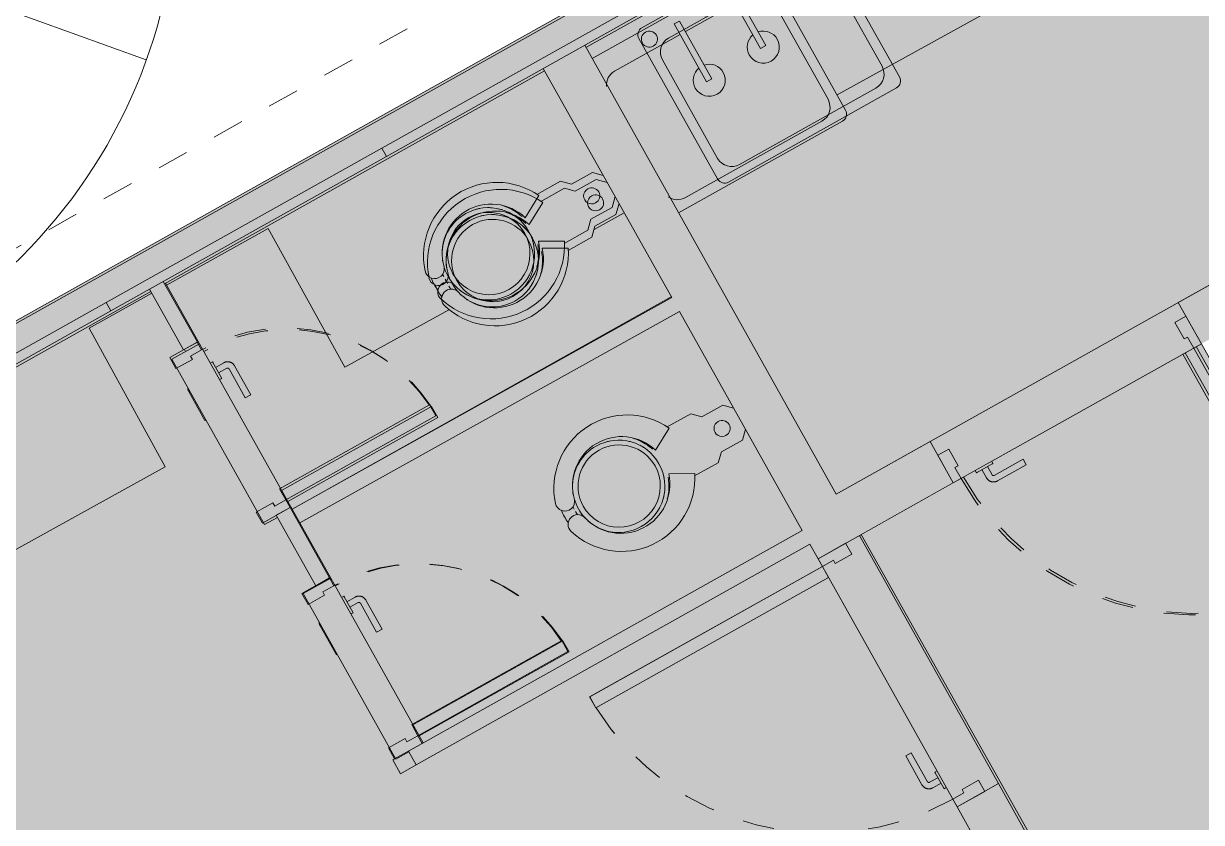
# Model space of a CAD drawing. Header units: metres. Extents: x -16.5 to 80.2, y 17.9 to 114.6.
# Drawn here: x 46.088 to 49.815, y 81.16 to 83.687 of the extents above; entities that cross this region are included whole.
import ezdxf

# ---------------------------------------------------------------- set-up
doc = ezdxf.new("R2010")
doc.units = ezdxf.units.M
doc.linetypes.add('LineaDiscontinua-1_5mm', pattern=[0.003, 0.0015, -0.0015])
doc.linetypes.add('LíneaDeRejilla', pattern=[0.021, 0.012, -0.003, 0.003, -0.003])
for name, color, linetype, lineweight in [('00_URB_HUELLA JARDÍN', 7, 'Continuous', 5), ('00_URB_ZONAS VERDES_NO CTA', 63, 'Continuous', 5), ('A-DETL-3', 151, 'Continuous', 5), ('A-DETL-GENF', 92, 'Continuous', 5), ('A-MURO', 113, 'Continuous', 9), ('A-MURO-ACHU', 111, 'Continuous', 9), ('A-PSAJ-ARBOL', 71, 'Continuous', 5), ('A-PUER', 31, 'Continuous', 5), ('A-PUER-MARC', 31, 'Continuous', 5), ('A-VENT', 1, 'Continuous', 5), ('A-WALL', 113, 'Continuous', 18), ('H-HID-APAR', 6, 'Continuous', 5), ('S-REJI', 1, 'Continuous', 5)]:
    doc.layers.add(name, color=color, linetype=linetype, lineweight=lineweight)

# ---------------------------------------------------------------- blocks, each defined once
blk = doc.blocks.new('Puerta-Batiente-HojaLisa - 900x2200-V12-Nivel 2')
at = {"layer": 'A-PUER'}
for p, q in [((-0.422, -0.919), (-0.422, -0.075)), ((-0.382, -0.075), (-0.382, -0.919)), ((-0.382, -0.919), (-0.422, -0.919))]:
    blk.add_line(p, q, dxfattribs=at)
at = {"layer": 'A-PUER', "linetype": 'LineaDiscontinua-1_5mm'}
blk.add_arc((-0.422, -0.075), 0.844, 272.7165, 0, dxfattribs=at)
blk = doc.blocks.new('Manija-Horizontal-SinCerradura - 120-1041475-Nivel 2')
at = {"layer": 'A-PUER'}
for p, q in [((0.14, 0.038), (0.14, 0.008)), ((0.16, 0.008), (0.16, 0.038)), ((0.27, 0.063), (0.165, 0.063)), ((0.165, 0.043), (0.27, 0.043)), ((0.27, 0.063), (0.27, 0.043)), ((0.12, 0.008), (0.12, 0)), ((0.12, 0.008), (0.18, 0.008)), ((0.124, 0.008), (0.12, 0.008)), ((0.18, 0.008), (0.176, 0.008)), ((0.18, 0), (0.18, 0.008))]:
    blk.add_line(p, q, dxfattribs=at)
at = {"layer": 'A-PUER', "flags": 128}
for points in [[(0.165, 0.063), (0.164, 0.063), (0.163, 0.0629), (0.162, 0.0628), (0.161, 0.0627), (0.16, 0.0625), (0.1591, 0.0623), (0.1581, 0.062), (0.1571, 0.0617), (0.1562, 0.0614), (0.1553, 0.061), (0.1544, 0.0606), (0.1535, 0.0602), (0.1526, 0.0597), (0.1517, 0.0592), (0.1509, 0.0586), (0.1501, 0.0581), (0.1493, 0.0574), (0.1485, 0.0568), (0.1478, 0.0561), (0.1471, 0.0554), (0.1464, 0.0547), (0.1457, 0.0539), (0.1451, 0.0531), (0.1445, 0.0523), (0.144, 0.0515), (0.1434, 0.0507), (0.143, 0.0498), (0.1425, 0.0489), (0.1421, 0.048), (0.1417, 0.0471), (0.1414, 0.0461), (0.141, 0.0452), (0.1408, 0.0442), (0.1406, 0.0432), (0.1404, 0.0422), (0.1402, 0.0413), (0.1401, 0.0403), (0.14, 0.0393), (0.14, 0.0383), (0.14, 0.038)], [(0.16, 0.038), (0.16, 0.0382), (0.16, 0.0384), (0.16, 0.0386), (0.1601, 0.0388), (0.1601, 0.039), (0.1601, 0.0392), (0.1602, 0.0394), (0.1603, 0.0396), (0.1603, 0.0398), (0.1604, 0.0399), (0.1605, 0.0401), (0.1606, 0.0403), (0.1607, 0.0405), (0.1608, 0.0407), (0.1609, 0.0408), (0.161, 0.041), (0.1611, 0.0411), (0.1612, 0.0413), (0.1614, 0.0414), (0.1615, 0.0416), (0.1617, 0.0417), (0.1618, 0.0419), (0.162, 0.042), (0.1621, 0.0421), (0.1623, 0.0422), (0.1625, 0.0423), (0.1626, 0.0424), (0.1628, 0.0425), (0.163, 0.0426), (0.1632, 0.0427), (0.1634, 0.0427), (0.1636, 0.0428), (0.1638, 0.0428), (0.164, 0.0429), (0.1642, 0.0429), (0.1643, 0.043), (0.1645, 0.043), (0.1647, 0.043), (0.1649, 0.043), (0.165, 0.043)]]:
    blk.add_lwpolyline(points, dxfattribs=at)
blk = doc.blocks.new('Puerta-Batiente-HojaLisa - 900x2200-V14-Nivel 2')
at = {"layer": 'A-PUER'}
for p, q in [((-0.382, 0.919), (-0.422, 0.919)), ((-0.422, 0.919), (-0.422, 0.075)), ((-0.382, 0.075), (-0.382, 0.919))]:
    blk.add_line(p, q, dxfattribs=at)
at = {"layer": 'A-PUER', "linetype": 'LineaDiscontinua-1_5mm'}
blk.add_arc((-0.422, 0.075), 0.844, 360, 87.2835, dxfattribs=at)
blk = doc.blocks.new('Manija-Horizontal-SinCerradura - 120-1041476-Nivel 2')
at = {"layer": 'A-PUER'}
for p, q in [((0.12, 0), (0.12, -0.008)), ((0.18, -0.008), (0.18, 0)), ((0.12, -0.008), (0.124, -0.008)), ((0.18, -0.008), (0.12, -0.008)), ((0.14, -0.008), (0.14, -0.038)), ((0.16, -0.038), (0.16, -0.008)), ((0.176, -0.008), (0.18, -0.008)), ((0.27, -0.043), (0.165, -0.043)), ((0.165, -0.063), (0.27, -0.063)), ((0.27, -0.043), (0.27, -0.063))]:
    blk.add_line(p, q, dxfattribs=at)
at = {"layer": 'A-PUER', "flags": 128}
for points in [[(0.14, -0.038), (0.14, -0.039), (0.1401, -0.04), (0.1402, -0.041), (0.1403, -0.042), (0.1405, -0.043), (0.1407, -0.0439), (0.141, -0.0449), (0.1413, -0.0459), (0.1416, -0.0468), (0.142, -0.0477), (0.1424, -0.0486), (0.1428, -0.0495), (0.1433, -0.0504), (0.1438, -0.0513), (0.1444, -0.0521), (0.1449, -0.0529), (0.1456, -0.0537), (0.1462, -0.0545), (0.1469, -0.0552), (0.1476, -0.0559), (0.1483, -0.0566), (0.1491, -0.0573), (0.1499, -0.0579), (0.1507, -0.0585), (0.1515, -0.059), (0.1523, -0.0596), (0.1532, -0.06), (0.1541, -0.0605), (0.155, -0.0609), (0.1559, -0.0613), (0.1569, -0.0616), (0.1578, -0.062), (0.1588, -0.0622), (0.1598, -0.0624), (0.1608, -0.0626), (0.1617, -0.0628), (0.1627, -0.0629), (0.1637, -0.063), (0.1647, -0.063), (0.165, -0.063)], [(0.165, -0.043), (0.1648, -0.043), (0.1646, -0.043), (0.1644, -0.043), (0.1642, -0.0429), (0.164, -0.0429), (0.1638, -0.0429), (0.1636, -0.0428), (0.1634, -0.0427), (0.1632, -0.0427), (0.1631, -0.0426), (0.1629, -0.0425), (0.1627, -0.0424), (0.1625, -0.0423), (0.1623, -0.0422), (0.1622, -0.0421), (0.162, -0.042), (0.1619, -0.0419), (0.1617, -0.0418), (0.1616, -0.0416), (0.1614, -0.0415), (0.1613, -0.0413), (0.1611, -0.0412), (0.161, -0.041), (0.1609, -0.0409), (0.1608, -0.0407), (0.1607, -0.0405), (0.1606, -0.0404), (0.1605, -0.0402), (0.1604, -0.04), (0.1603, -0.0398), (0.1603, -0.0396), (0.1602, -0.0394), (0.1602, -0.0392), (0.1601, -0.039), (0.1601, -0.0388), (0.16, -0.0387), (0.16, -0.0385), (0.16, -0.0383), (0.16, -0.0381), (0.16, -0.038)]]:
    blk.add_lwpolyline(points, dxfattribs=at)
blk = doc.blocks.new('M_Sink-Single-2D - 660 x 560mm-1585875-Nivel 2')
at = {"layer": 'H-HID-APAR'}
for p, q in [((0.0017, 0.6346), (0.0017, 0.1254)), ((0.0017, 0.6346), (0.0017, 0.1254)), ((0.6216, 0.66), (0.0271, 0.66)), ((0.6216, 0.66), (0.0271, 0.66)), ((0.5791, 0.6283), (0.0842, 0.6283)), ((0.0334, 0.5775), (0.0334, 0.2207)), ((0.3412, 0.3413), (0.3222, 0.3413)), ((0.3222, 0.3413), (0.3222, 0.1318)), ((0.3412, 0.1318), (0.3412, 0.3413)), ((0.0842, 0.1699), (0.3222, 0.1699)), ((0.3412, 0.1699), (0.5791, 0.1699)), ((0.3222, 0.1318), (0.3412, 0.1318)), ((0.0271, 0.1), (0.6216, 0.1)), ((0.0271, 0.1), (0.6216, 0.1))]:
    blk.add_line(p, q, dxfattribs=at)
for centre, radius, start, end in [((0.0271, 0.6346), 0.0254, 90, 180), ((0.0271, 0.6346), 0.0254, 90, 180), ((0.0842, 0.5775), 0.0508, 90, 180), ((0.5791, 0.5775), 0.0508, 25.2692, 90), ((0.3317, 0.3413), 0.0508, 360, 180), ((0.3317, 0.3413), 0.0508, 180, 259.1931), ((0.3317, 0.3413), 0.0508, 280.8069, 0), ((0.0842, 0.2207), 0.0508, 180, 270), ((0.5791, 0.2207), 0.0508, 270, 334.7377), ((0.2301, 0.135), 0.0254, 360, 180), ((0.4333, 0.135), 0.0254, 360, 180), ((0.0271, 0.1254), 0.0254, 180, 270), ((0.0271, 0.1254), 0.0254, 180, 270), ((0.2301, 0.135), 0.0254, 180, 0), ((0.4333, 0.135), 0.0254, 180, 360)]:
    blk.add_arc(centre, radius, start, end, dxfattribs=at)
blk = doc.blocks.new('Puerta-Batiente-HojaLisa - 600x1_400-1274801-Nivel 2')
at = {"layer": 'A-PUER'}
for p, q in [((-0.272, -0.569), (-0.272, -0.025)), ((-0.272, -0.025), (-0.232, -0.025)), ((-0.232, -0.025), (-0.232, -0.569)), ((-0.232, -0.569), (-0.272, -0.569))]:
    blk.add_line(p, q, dxfattribs=at)
at = {"layer": 'A-PUER', "linetype": 'LineaDiscontinua-1_5mm'}
blk.add_arc((-0.272, -0.025), 0.544, 274.2167, 0, dxfattribs=at)
at = {"layer": 'A-PUER-MARC'}
for p, q in [((-0.3, 0.0281), (-0.3, 0.075)), ((-0.3, 0.075), (0.3, 0.075)), ((0.3, 0.075), (0.3, -0.025)), ((0.3, -0.025), (-0.2977, -0.025))]:
    blk.add_line(p, q, dxfattribs=at)
blk = doc.blocks.new('Manija-Horizontal-SinCerradura - 120-V15-Nivel 2')
at = {"layer": 'A-PUER'}
for p in [(0.165, -0.063), (0.27, -0.0601)]:
    blk.add_line(p, (0.27, -0.063), dxfattribs=at)
at = {"layer": 'A-PUER', "flags": 128}
blk.add_lwpolyline([(0.1532, -0.06), (0.1541, -0.0605), (0.155, -0.0609), (0.1559, -0.0613), (0.1569, -0.0616), (0.1578, -0.062), (0.1588, -0.0622), (0.1598, -0.0624), (0.1608, -0.0626), (0.1617, -0.0628), (0.1627, -0.0629), (0.1637, -0.063), (0.1647, -0.063), (0.165, -0.063)], dxfattribs=at)
blk = doc.blocks.new('Puerta-Batiente-HojaLisa - 600x1_400-V16-Nivel 2')
at = {"layer": 'A-PUER'}
for p, q in [((-0.272, -0.569), (-0.272, -0.025)), ((-0.272, -0.025), (-0.232, -0.025)), ((-0.232, -0.025), (-0.232, -0.569)), ((-0.232, -0.569), (-0.272, -0.569))]:
    blk.add_line(p, q, dxfattribs=at)
at = {"layer": 'A-PUER', "linetype": 'LineaDiscontinua-1_5mm'}
blk.add_arc((-0.272, -0.025), 0.544, 274.2167, 0, dxfattribs=at)
at = {"layer": 'A-PUER-MARC'}
for p, q in [((-0.3, 0.0281), (-0.3, 0.075)), ((-0.3, 0.075), (0.3, 0.075)), ((0.3, 0.075), (0.3, -0.025)), ((0.3, -0.025), (-0.3, -0.025))]:
    blk.add_line(p, q, dxfattribs=at)
blk = doc.blocks.new('M_Water Closet - Flush Valve - Floor Mounted - Public - 6_1 Lpf-V19-Nivel 2')
at = {"layer": 'H-HID-APAR'}
for p, q in [((-0.0381, 0), (-0.0635, -0.0254)), ((-0.0635, -0.0254), (-0.0635, -0.1016)), ((0.0635, -0.0254), (0.0381, 0)), ((0.0635, -0.1016), (0.0635, -0.0254)), ((-0.0635, -0.1016), (-0.0889, -0.127)), ((0.0889, -0.127), (0.0635, -0.1016)), ((-0.0889, -0.127), (-0.0889, -0.2127)), ((0.0889, -0.2127), (0.0889, -0.127)), ((-0.0429, -0.281), (-0.0825, -0.2088)), ((0.0826, -0.2088), (0.0429, -0.281)), ((-0.0063, -0.5968), (-0.0127, -0.5964))]:
    blk.add_line(p, q, dxfattribs=at)
at = {"layer": 'H-HID-APAR', "flags": 128}
for points in [[(-0.1113, -0.3249), (-0.1072, -0.3211), (-0.1025, -0.3169), (-0.0975, -0.3129), (-0.0924, -0.3091), (-0.0872, -0.3055), (-0.0818, -0.3021), (-0.0763, -0.299), (-0.0707, -0.296), (-0.065, -0.2933), (-0.0591, -0.2908), (-0.0532, -0.2886), (-0.0508, -0.2877)], [(0.0508, -0.2877), (0.0568, -0.2899), (0.0627, -0.2923), (0.0684, -0.2949), (0.0741, -0.2978), (0.0797, -0.3008), (0.0851, -0.3041), (0.0904, -0.3076), (0.0955, -0.3114), (0.1005, -0.3153), (0.1054, -0.3194), (0.11, -0.3237)], [(0.0142, -0.5962), (0.0089, -0.5967), (0.0025, -0.5969)]]:
    blk.add_lwpolyline(points, dxfattribs=at)
at = {"layer": 'H-HID-APAR'}
for centre, radius, start, end in [((0, -0.0635), 0.0254, 360, 180), ((0, -0.0635), 0.0254, 180, 360), ((0.0187, -0.4177), 0.2322, 115.8609, 252.5741), ((-0.0187, -0.4177), 0.2322, 287.4259, 64.1391), ((0.0024, -0.4294), 0.1552, 106.9633, 257.0367), ((0, -0.4382), 0.146, 0, 180), ((0, -0.4382), 0.1461, 104.0429, 108.5788), ((-0.0024, -0.4294), 0.1552, 282.9633, 73.0367), ((0, -0.4382), 0.146, 71.4212, 75.9571), ((0, -0.4366), 0.1302, 90, 270), ((0, -0.4382), 0.1461, 132.2685, 137.754), ((0, -0.4382), 0.1461, 118.1189, 123.4335), ((0, -0.4366), 0.1302, 270, 90), ((0, -0.4382), 0.146, 56.5665, 61.8811), ((0, -0.4382), 0.146, 42.246, 47.7315), ((0, -0.4382), 0.1461, 146.5915, 151.9011), ((0, -0.4382), 0.146, 28.0989, 33.4085), ((0, -0.4382), 0.1461, 161.4419, 165.9707), ((0, -0.4382), 0.1461, 14.0293, 18.5581), ((0, -0.4382), 0.1461, 180, 238.3584), ((0, -0.4382), 0.146, 301.6416, 0), ((0, -0.4382), 0.1461, 240.6149, 251.1591), ((-0.0416, -0.61), 0.0307, 252.5741, 72.5741), ((0, -0.4382), 0.146, 255.8551, 284.1449), ((0.0416, -0.61), 0.0307, 107.4259, 287.4259), ((0, -0.4382), 0.146, 288.8409, 299.3851), ((0, -0.4382), 0.1968, 263.5978, 276.4022)]:
    blk.add_arc(centre, radius, start, end, dxfattribs=at)
blk = doc.blocks.new('M_Water Closet - Flush Valve - Floor Mounted - Public - 6_1 Lpf-V20-Nivel 2')
at = {"layer": 'H-HID-APAR'}
for p, q in [((-0.0381, 0), (-0.0635, -0.0254)), ((-0.0635, -0.0254), (-0.0635, -0.1016)), ((0.0635, -0.0254), (0.0381, 0)), ((0.0635, -0.1016), (0.0635, -0.0254)), ((-0.0635, -0.1016), (-0.0889, -0.127)), ((0.0889, -0.127), (0.0635, -0.1016)), ((-0.0889, -0.127), (-0.0889, -0.2127)), ((0.0889, -0.2127), (0.0889, -0.127)), ((-0.0429, -0.281), (-0.0825, -0.2088)), ((0.0826, -0.2088), (0.0429, -0.281)), ((-0.0063, -0.5968), (-0.0127, -0.5964))]:
    blk.add_line(p, q, dxfattribs=at)
at = {"layer": 'H-HID-APAR', "flags": 128}
for points in [[(-0.1113, -0.3249), (-0.1072, -0.3211), (-0.1025, -0.3169), (-0.0975, -0.3129), (-0.0924, -0.3091), (-0.0872, -0.3055), (-0.0818, -0.3021), (-0.0763, -0.299), (-0.0707, -0.296), (-0.065, -0.2933), (-0.0591, -0.2908), (-0.0532, -0.2886), (-0.0508, -0.2877)], [(0.0508, -0.2877), (0.0568, -0.2899), (0.0627, -0.2923), (0.0684, -0.2949), (0.0741, -0.2978), (0.0797, -0.3008), (0.0851, -0.3041), (0.0904, -0.3076), (0.0955, -0.3114), (0.1005, -0.3153), (0.1054, -0.3194), (0.11, -0.3237)], [(0.0142, -0.5962), (0.0089, -0.5967), (0.0025, -0.5969)]]:
    blk.add_lwpolyline(points, dxfattribs=at)
at = {"layer": 'H-HID-APAR'}
for centre, radius, start, end in [((0, -0.0635), 0.0254, 360, 180), ((0, -0.0635), 0.0254, 180, 360), ((0.0187, -0.4177), 0.2322, 115.8609, 252.5741), ((-0.0187, -0.4177), 0.2322, 287.4259, 64.1391), ((0.0024, -0.4294), 0.1552, 106.9633, 257.0367), ((0, -0.4382), 0.146, 0, 180), ((0, -0.4382), 0.1461, 104.0429, 108.5788), ((-0.0024, -0.4294), 0.1552, 282.9633, 73.0367), ((0, -0.4382), 0.146, 71.4212, 75.9571), ((0, -0.4366), 0.1302, 90, 270), ((0, -0.4382), 0.1461, 132.2685, 137.754), ((0, -0.4382), 0.1461, 118.1189, 123.4335), ((0, -0.4366), 0.1302, 270, 90), ((0, -0.4382), 0.146, 56.5665, 61.8811), ((0, -0.4382), 0.146, 42.246, 47.7315), ((0, -0.4382), 0.1461, 146.5915, 151.9011), ((0, -0.4382), 0.146, 28.1383, 33.4085), ((0, -0.4382), 0.1461, 161.4419, 165.9707), ((0, -0.4382), 0.1461, 14.0293, 18.5581), ((0, -0.4382), 0.1461, 180, 238.3584), ((0, -0.4382), 0.146, 301.6416, 0), ((0, -0.4382), 0.1461, 240.6149, 251.1591), ((-0.0416, -0.61), 0.0307, 252.5741, 72.5741), ((0, -0.4382), 0.146, 255.8551, 284.1449), ((0.0416, -0.61), 0.0307, 107.4259, 287.4259), ((0, -0.4382), 0.146, 288.8409, 299.3851), ((0, -0.4382), 0.1968, 263.5978, 276.4022)]:
    blk.add_arc(centre, radius, start, end, dxfattribs=at)
blk = doc.blocks.new('DISPOSICIÓN URBANA JARDIN_dwg-1215257-Nivel 2')
at = {"layer": '00_URB_HUELLA JARDÍN', "color": 253}
for p, q in [((72.8711, 116.8884), (72.1064, 115.5975)), ((71.714, 114.9351), (71.6585, 114.8414))]:
    blk.add_line(p, q, dxfattribs=at)
at = {"layer": '00_URB_HUELLA JARDÍN', "color": 253, "flags": 128}
for points in [[(71.392, 114.3915), (71.1995, 114.0665), (70.7682, 114.322), (70.5811, 114.0048)], [(70.5541, 113.959), (70.4386, 113.7632), (70.8682, 113.5073), (70.2487, 112.4615)]]:
    blk.add_lwpolyline(points, dxfattribs=at)
at = {"layer": '00_URB_ZONAS VERDES_NO CTA', "color": 254}
for p, q in [((72.1064, 115.5975), (72.8711, 116.8884)), ((71.6585, 114.8414), (71.714, 114.9351))]:
    blk.add_line(p, q, dxfattribs=at)
at = {"layer": '00_URB_ZONAS VERDES_NO CTA', "color": 254, "flags": 128}
for points in [[(70.5811, 114.0048), (70.7682, 114.322), (71.1995, 114.0665), (71.392, 114.3915)], [(70.2487, 112.4615), (70.8682, 113.5073), (70.4386, 113.7632), (70.5541, 113.959)]]:
    blk.add_lwpolyline(points, dxfattribs=at)
blk = doc.blocks.new('Ventana-1Cuerpo-Proyectante - 1000x500-1353106-Nivel 2')
at = {"layer": 'A-VENT'}
for p, q in [((-0.5, -0.03), (-0.5, -0.06)), ((0.5, -0.03), (-0.5, -0.03)), ((0.5, -0.06), (0.5, -0.03)), ((0.5, -0.06), (-0.5, -0.06))]:
    blk.add_line(p, q, dxfattribs=at)
blk = doc.blocks.new('M_RPC Tree - Deciduous - Scarlet Oak - 6 mts-V99-Nivel 2')
at = {"layer": 'A-PSAJ-ARBOL'}
for q in [(-0.2391, 1.6695), (-0.5395, 1.5979), (0.6341, 1.5628), (-0.8483, 1.4577), (1.0322, 1.3338), (-1.3227, 1.0464), (-1.4088, 0.9271), (1.5855, 0.5751), (1.6727, 0.2154), (-1.6152, -0.4853), (-1.2773, -1.1013), (-1.1555, -1.2285), (-0.2396, -1.6694), (0.9105, -1.4196), (1.1293, -1.2526), (1.5873, -0.5699)]:
    blk.add_line((0, 0), q, dxfattribs=at)
for start, end in [(360, 180), (180, 360)]:
    blk.add_arc((0, 0), 1.6865, start, end, dxfattribs=at)
blk = doc.blocks.new('Puerta-Batiente-HojaLisa - 900x2200-V89-Nivel 2')
at = {"layer": 'A-PUER'}
for p, q in [((-0.422, -0.919), (-0.422, -0.075)), ((-0.422, -0.075), (-0.382, -0.075)), ((-0.382, -0.075), (-0.382, -0.919)), ((-0.382, -0.919), (-0.422, -0.919))]:
    blk.add_line(p, q, dxfattribs=at)
at = {"layer": 'A-PUER', "linetype": 'LineaDiscontinua-1_5mm'}
blk.add_arc((-0.422, -0.075), 0.844, 272.7165, 0, dxfattribs=at)
at = {"layer": 'A-PUER-MARC', "lineweight": 9}
for p, q in [((-0.41, 0.025), (-0.45, 0.025)), ((-0.45, 0.025), (-0.45, -0.075)), ((-0.41, -0.035), (-0.41, 0.025)), ((0.45, 0.025), (0.41, 0.025)), ((0.41, 0.025), (0.41, -0.035)), ((0.45, -0.075), (0.45, 0.025)), ((-0.422, -0.075), (-0.422, -0.035)), ((-0.422, -0.035), (-0.41, -0.035)), ((0.41, -0.035), (0.422, -0.035)), ((0.422, -0.035), (0.422, -0.075)), ((-0.45, -0.075), (-0.422, -0.075)), ((0.422, -0.075), (0.45, -0.075))]:
    blk.add_line(p, q, dxfattribs=at)
blk = doc.blocks.new('M_Water Closet - Flush Valve - Floor Mounted - Public - 6_1 Lpf-V110-Nivel 2')
at = {"layer": 'H-HID-APAR'}
for p, q in [((-0.0381, 0), (-0.0635, -0.0254)), ((-0.0635, -0.0254), (-0.0635, -0.1016)), ((0.0635, -0.0254), (0.0381, 0)), ((0.0635, -0.1016), (0.0635, -0.0254)), ((-0.0635, -0.1016), (-0.0889, -0.127)), ((0.0889, -0.127), (0.0635, -0.1016)), ((-0.0889, -0.127), (-0.0889, -0.2127)), ((0.0889, -0.2127), (0.0889, -0.127)), ((-0.0429, -0.281), (-0.0825, -0.2088)), ((0.0826, -0.2088), (0.0429, -0.281)), ((-0.0063, -0.5968), (-0.0127, -0.5964))]:
    blk.add_line(p, q, dxfattribs=at)
at = {"layer": 'H-HID-APAR', "flags": 128}
for points in [[(-0.1113, -0.3249), (-0.1072, -0.3211), (-0.1025, -0.3169), (-0.0975, -0.3129), (-0.0924, -0.3091), (-0.0872, -0.3055), (-0.0818, -0.3021), (-0.0763, -0.299), (-0.0707, -0.296), (-0.065, -0.2933), (-0.0591, -0.2908), (-0.0532, -0.2886), (-0.0508, -0.2877)], [(0.0508, -0.2877), (0.0568, -0.2899), (0.0627, -0.2923), (0.0684, -0.2949), (0.0741, -0.2978), (0.0797, -0.3008), (0.0851, -0.3041), (0.0904, -0.3076), (0.0955, -0.3114), (0.1005, -0.3153), (0.1054, -0.3194), (0.11, -0.3237)], [(0.0142, -0.5962), (0.0089, -0.5967), (0.0025, -0.5969)]]:
    blk.add_lwpolyline(points, dxfattribs=at)
at = {"layer": 'H-HID-APAR'}
for centre, radius, start, end in [((0, -0.0635), 0.0254, 360, 180), ((0, -0.0635), 0.0254, 180, 360), ((0.0187, -0.4177), 0.2322, 115.8609, 252.5741), ((-0.0187, -0.4177), 0.2322, 287.4259, 64.1391), ((0.0024, -0.4294), 0.1552, 106.9633, 257.0367), ((0, -0.4382), 0.146, 0, 180), ((0, -0.4382), 0.1461, 104.0429, 108.5788), ((-0.0024, -0.4294), 0.1552, 282.9633, 73.0367), ((0, -0.4382), 0.146, 71.4212, 75.9571), ((0, -0.4366), 0.1302, 90, 270), ((0, -0.4382), 0.1461, 132.2685, 137.754), ((0, -0.4382), 0.1461, 118.1189, 123.4335), ((0, -0.4366), 0.1302, 270, 90), ((0, -0.4382), 0.146, 56.5665, 61.8811), ((0, -0.4382), 0.146, 42.246, 47.7315), ((0, -0.4382), 0.1461, 146.5915, 151.9011), ((0, -0.4382), 0.146, 28.0989, 33.4085), ((0, -0.4382), 0.1461, 161.4419, 165.9707), ((0, -0.4382), 0.1461, 15.0071, 18.5581), ((0, -0.4382), 0.1461, 180, 238.3584), ((0, -0.4382), 0.146, 301.6416, 0), ((0, -0.4382), 0.1461, 240.6149, 251.1591), ((-0.0416, -0.61), 0.0307, 252.5741, 72.5741), ((0, -0.4382), 0.146, 255.8551, 284.1449), ((0.0416, -0.61), 0.0307, 107.4259, 287.4259), ((0, -0.4382), 0.146, 288.8409, 299.3851), ((0, -0.4382), 0.1968, 263.5978, 276.4022)]:
    blk.add_arc(centre, radius, start, end, dxfattribs=at)
blk = doc.blocks.new('M_Water Closet - Flush Valve - Floor Mounted - Public - 6_1 Lpf-V111-Nivel 2')
at = {"layer": 'H-HID-APAR'}
for p, q in [((-0.0381, 0), (-0.0635, -0.0254)), ((-0.0635, -0.0254), (-0.0635, -0.1016)), ((0.0635, -0.0254), (0.0381, 0)), ((0.0635, -0.1016), (0.0635, -0.0254)), ((-0.0635, -0.1016), (-0.0889, -0.127)), ((0.0889, -0.127), (0.0635, -0.1016)), ((-0.0889, -0.127), (-0.0889, -0.2127)), ((0.0889, -0.2127), (0.0889, -0.127)), ((-0.0429, -0.281), (-0.0825, -0.2088)), ((0.0826, -0.2088), (0.0429, -0.281)), ((-0.0063, -0.5968), (-0.0127, -0.5964))]:
    blk.add_line(p, q, dxfattribs=at)
at = {"layer": 'H-HID-APAR', "flags": 128}
for points in [[(-0.1113, -0.3249), (-0.1072, -0.3211), (-0.1025, -0.3169), (-0.0975, -0.3129), (-0.0924, -0.3091), (-0.0872, -0.3055), (-0.0818, -0.3021), (-0.0763, -0.299), (-0.0707, -0.296), (-0.065, -0.2933), (-0.0591, -0.2908), (-0.0532, -0.2886), (-0.0508, -0.2877)], [(0.0508, -0.2877), (0.0568, -0.2899), (0.0627, -0.2923), (0.0684, -0.2949), (0.0741, -0.2978), (0.0797, -0.3008), (0.0851, -0.3041), (0.0904, -0.3076), (0.0955, -0.3114), (0.1005, -0.3153), (0.1054, -0.3194), (0.11, -0.3237)], [(0.0142, -0.5962), (0.0089, -0.5967), (0.0025, -0.5969)]]:
    blk.add_lwpolyline(points, dxfattribs=at)
at = {"layer": 'H-HID-APAR'}
for centre, radius, start, end in [((0, -0.0635), 0.0254, 360, 180), ((0, -0.0635), 0.0254, 180, 360), ((0.0187, -0.4177), 0.2322, 115.8609, 252.5741), ((-0.0187, -0.4177), 0.2322, 287.4259, 64.1391), ((0.0024, -0.4294), 0.1552, 106.9633, 257.0367), ((0, -0.4382), 0.146, 0, 180), ((0, -0.4382), 0.1461, 104.0429, 108.5788), ((-0.0024, -0.4294), 0.1552, 282.9633, 73.0367), ((0, -0.4382), 0.146, 71.4212, 75.9571), ((0, -0.4366), 0.1302, 90, 270), ((0, -0.4382), 0.1461, 132.2685, 137.754), ((0, -0.4382), 0.1461, 118.1189, 123.4335), ((0, -0.4366), 0.1302, 270, 90), ((0, -0.4382), 0.146, 56.5665, 61.8811), ((0, -0.4382), 0.146, 42.246, 47.7315), ((0, -0.4382), 0.1461, 146.5915, 151.9011), ((0, -0.4382), 0.146, 28.1383, 33.4085), ((0, -0.4382), 0.1461, 161.4419, 165.9707), ((0, -0.4382), 0.1461, 14.0293, 18.5581), ((0, -0.4382), 0.1461, 180, 238.3584), ((0, -0.4382), 0.146, 301.6416, 0), ((0, -0.4382), 0.1461, 240.6149, 251.1591), ((-0.0416, -0.61), 0.0307, 252.5741, 72.5741), ((0, -0.4382), 0.146, 255.8551, 284.1449), ((0.0416, -0.61), 0.0307, 107.4259, 287.4259), ((0, -0.4382), 0.146, 288.8409, 299.3851), ((0, -0.4382), 0.1968, 263.5978, 276.4022)]:
    blk.add_arc(centre, radius, start, end, dxfattribs=at)
blk = doc.blocks.new('Puerta-Batiente-HojaLisa - 600x1_400-V112-Nivel 2')
at = {"layer": 'A-PUER'}
for p, q in [((-0.272, -0.569), (-0.272, -0.025)), ((-0.272, -0.025), (-0.232, -0.025)), ((-0.232, -0.025), (-0.232, -0.569)), ((-0.232, -0.569), (-0.272, -0.569))]:
    blk.add_line(p, q, dxfattribs=at)
at = {"layer": 'A-PUER', "linetype": 'LineaDiscontinua-1_5mm'}
blk.add_arc((-0.272, -0.025), 0.544, 274.2167, 0, dxfattribs=at)
at = {"layer": 'A-PUER-MARC', "lineweight": 9}
for p, q in [((-0.26, 0.075), (-0.3, 0.075)), ((-0.3, 0.075), (-0.3, -0.025)), ((-0.26, 0.015), (-0.26, 0.075)), ((0.3, 0.075), (0.26, 0.075)), ((0.26, 0.075), (0.26, 0.015)), ((0.3, -0.025), (0.3, 0.075)), ((-0.272, -0.025), (-0.272, 0.015)), ((-0.272, 0.015), (-0.26, 0.015)), ((0.26, 0.015), (0.272, 0.015)), ((0.272, 0.015), (0.272, -0.025)), ((-0.3, -0.025), (-0.272, -0.025)), ((0.272, -0.025), (0.3, -0.025))]:
    blk.add_line(p, q, dxfattribs=at)
blk = doc.blocks.new('Puerta-Batiente-HojaLisa - 900x2200-V88-Nivel 2')
at = {"layer": 'A-PUER'}
for p, q in [((-0.382, 0.919), (-0.422, 0.919)), ((-0.422, 0.919), (-0.422, 0.075)), ((-0.382, 0.075), (-0.382, 0.919)), ((-0.422, 0.075), (-0.382, 0.075))]:
    blk.add_line(p, q, dxfattribs=at)
at = {"layer": 'A-PUER', "linetype": 'LineaDiscontinua-1_5mm'}
blk.add_arc((-0.422, 0.075), 0.844, 360, 87.2835, dxfattribs=at)
at = {"layer": 'A-PUER-MARC', "lineweight": 9}
for p, q in [((-0.45, -0.025), (-0.45, 0.075)), ((-0.45, 0.075), (-0.422, 0.075)), ((-0.422, 0.075), (-0.422, 0.035)), ((0.422, 0.035), (0.422, 0.075)), ((0.422, 0.075), (0.45, 0.075)), ((0.45, 0.075), (0.45, -0.025)), ((-0.422, 0.035), (-0.41, 0.035)), ((-0.41, 0.035), (-0.41, -0.025)), ((0.41, 0.035), (0.422, 0.035)), ((0.41, -0.025), (0.41, 0.035)), ((-0.41, -0.025), (-0.45, -0.025)), ((0.45, -0.025), (0.41, -0.025))]:
    blk.add_line(p, q, dxfattribs=at)
blk = doc.blocks.new('M_Sink-Single-2D - 660 x 560mm-V121-Nivel 2')
at = {"layer": 'H-HID-APAR'}
for p, q in [((0.0017, 0.6346), (0.0017, 0.1254)), ((0.0017, 0.6346), (0.0017, 0.1254)), ((0.6363, 0.66), (0.0271, 0.66)), ((0.6363, 0.66), (0.0271, 0.66)), ((0.6617, 0.1254), (0.6617, 0.6346)), ((0.6617, 0.1254), (0.6617, 0.6346)), ((0.5791, 0.6283), (0.0842, 0.6283)), ((0.0334, 0.5775), (0.0334, 0.2207)), ((0.6299, 0.2207), (0.6299, 0.5775)), ((0.3412, 0.3413), (0.3222, 0.3413)), ((0.3222, 0.3413), (0.3222, 0.1318)), ((0.3412, 0.1318), (0.3412, 0.3413)), ((0.0842, 0.1699), (0.3222, 0.1699)), ((0.3412, 0.1699), (0.5791, 0.1699)), ((0.3222, 0.1318), (0.3412, 0.1318)), ((0.0271, 0.1), (0.6363, 0.1)), ((0.0271, 0.1), (0.6363, 0.1))]:
    blk.add_line(p, q, dxfattribs=at)
for centre, radius, start, end in [((0.0271, 0.6346), 0.0254, 90, 180), ((0.0271, 0.6346), 0.0254, 90, 180), ((0.6363, 0.6346), 0.0254, 0, 90), ((0.6363, 0.6346), 0.0254, 0, 90), ((0.0842, 0.5775), 0.0508, 90, 180), ((0.5791, 0.5775), 0.0508, 360, 90), ((0.3317, 0.3413), 0.0508, 360, 180), ((0.3317, 0.3413), 0.0508, 180, 259.1931), ((0.3317, 0.3413), 0.0508, 280.8069, 0), ((0.0842, 0.2207), 0.0508, 180, 270), ((0.5791, 0.2207), 0.0508, 270, 0), ((0.2301, 0.135), 0.0254, 360, 180), ((0.4333, 0.135), 0.0254, 360, 180), ((0.0271, 0.1254), 0.0254, 180, 270), ((0.0271, 0.1254), 0.0254, 180, 270), ((0.2301, 0.135), 0.0254, 180, 0), ((0.4333, 0.135), 0.0254, 180, 360), ((0.6363, 0.1254), 0.0254, 270, 360), ((0.6363, 0.1254), 0.0254, 270, 0)]:
    blk.add_arc(centre, radius, start, end, dxfattribs=at)

msp = doc.modelspace()

# ---------------------------------------------------------------- hatches: boundary and pattern name
at = {"layer": 'A-DETL-GENF'}
h = msp.add_hatch(color=7, dxfattribs=at)
h.paths.add_polyline_path([(48.2224, 75.4756), (49.8237, 76.4001), (48.211, 75.4961), (48.2199, 75.4802)], flags=0)
h.paths.add_polyline_path([(48.1376, 75.627), (49.924, 76.6283), (49.8184, 76.823), (49.8623, 76.8469), (49.9676, 76.6528), (51.2066, 77.3473), (50.8093, 78.0561), (49.5754, 77.3824), (49.5514, 77.4263), (50.7848, 78.0997), (50.3965, 78.7925), (49.1242, 78.1021), (49.1004, 78.146), (50.372, 78.8362), (50.3509, 78.8738), (50.4818, 78.9471), (51.3995, 77.3099), (51.4108, 77.3167), (48.738, 82.0705), (48.6018, 81.9941), (48.5761, 82.04), (47.3304, 81.3417), (47.3059, 81.3853), (48.5517, 82.0836), (48.1633, 82.7764), (46.9622, 82.1071), (46.9379, 82.1508), (48.1389, 82.8201), (47.7325, 83.545), (47.8634, 83.6183), (48.6593, 82.1983), (48.9563, 82.3648), (49.0296, 82.2339), (49.8147, 82.674), (49.7414, 82.8049), (51.0145, 83.5185), (50.2186, 84.9385), (50.2831, 84.9768), (50.2253, 85.0799), (44.6051, 81.9288), (46.0882, 79.283), (46.2811, 79.3905), (46.3055, 79.3469), (46.1127, 79.2394), (48.1354, 75.6309)], flags=0)
h.paths.add_polyline_path([(47.8101, 76.2485), (47.7862, 76.2924), (48.1695, 76.5073), (48.1939, 76.4637), (47.9401, 76.3214)], flags=0)
h.paths.add_polyline_path([(47.4434, 76.9028), (47.4196, 76.9467), (47.7887, 77.1471), (47.8125, 77.1031), (47.5231, 76.946)], flags=0)
h.paths.add_polyline_path([(49.5322, 77.3503), (49.4104, 77.5747), (49.4543, 77.5986), (49.5761, 77.3742), (49.5514, 77.3608)], flags=0)
h.paths.add_polyline_path([(46.6977, 78.2331), (46.6244, 78.3639), (48.0724, 79.1756), (47.5786, 80.0564), (47.5895, 80.0625), (47.5652, 80.1061), (48.738, 80.76), (49.1613, 80.996), (49.0419, 81.2091), (49.1727, 81.2824), (50.0417, 79.7322), (49.9108, 79.6589), (49.2347, 80.8651), (47.7323, 80.0278), (48.226, 79.147), (48.2535, 79.1593), (48.2766, 79.1181), (46.7312, 78.2518)], flags=0)
h.paths.add_polyline_path([(47.3115, 78.7742), (46.8052, 79.6826), (47.0411, 79.8141), (47.0654, 79.7704), (46.8732, 79.6633), (47.3547, 78.7982), (47.3504, 78.7958)], flags=0)
h.paths.add_polyline_path([(51.7469, 79.2269), (52.1081, 79.4367), (51.7438, 79.2325)], flags=0)
h.paths.add_polyline_path([(48.8, 79.4115), (48.7755, 79.4551), (48.9347, 79.5443), (48.4479, 80.4179), (48.4916, 80.4423), (48.9784, 79.5688), (48.9849, 79.5724), (49.0093, 79.5288), (48.8244, 79.4252)], flags=0)
h.paths.add_polyline_path([(51.8013, 79.4367), (52.9437, 80.077), (52.0635, 81.6471), (50.9212, 81.0068), (50.9347, 80.9827), (50.8039, 80.9094), (51.1461, 80.2987), (51.277, 80.3721), (51.7469, 79.5337)], flags=0)
h.paths.add_polyline_path([(49.5327, 79.8222), (49.5083, 79.8658), (49.7176, 79.9832), (49.7421, 79.9395), (49.5571, 79.8359)], flags=0)
h.paths.add_polyline_path([(50.7061, 81.0838), (50.8369, 81.1572), (50.8479, 81.1376), (51.9902, 81.778), (51.0879, 83.3877), (49.9455, 82.7474), (50.4946, 81.7678), (50.3638, 81.6944), (50.6977, 81.0988)], flags=0)
h.paths.add_polyline_path([(47.0125, 81.9087), (46.8877, 82.1313), (46.9313, 82.1558), (47.0562, 81.9331), (47.0163, 81.9108)], flags=0)
h.paths.add_polyline_path([(46.5943, 82.6547), (46.4867, 82.8467), (46.5304, 82.8711), (46.6376, 82.679)], flags=0)
h = msp.add_hatch(color=254, dxfattribs=at)
h.paths.add_polyline_path([(2.2039, 47.6436), (8.542, 51.1964), (9.2159, 49.994), (10.8351, 50.9017), (10.8351, 52.4818), (16.9634, 55.9169), (17.3662, 55.9154), (17.3663, 54.6169), (19.1662, 54.6169), (19.1681, 55.9169), (29.6162, 55.9158), (29.6166, 54.6169), (31.4162, 54.6169), (31.4177, 55.9169), (47.3615, 55.9158), (47.3616, 54.6169), (49.1615, 54.6169), (49.1615, 55.9169), (51.039, 55.9171), (51.0366, 72.1527), (49.7086, 74.5218), (54.2865, 77.0957), (54.2865, 80.6577), (53.939, 80.463), (53.9265, 80.4853), (53.1644, 80.0453), (53.1644, 80.0453), (53.1471, 80.0353), (53.154, 80.0229), (52.1102, 79.4367), (51.7469, 79.2269), (49.8147, 82.674), (48.739, 82.0686), (51.4108, 77.3164), (51.3995, 77.3099), (51.4108, 77.2898), (49.8237, 76.4001), (48.2224, 75.4756), (48.211, 75.4961), (42.0177, 72.0245), (42.0423, 71.9805), (41.9115, 71.9072), (41.8868, 71.9512), (31.2011, 65.9612), (31.2059, 65.9526), (28.4843, 64.427), (28.4662, 64.4594), (21.8377, 60.7437), (21.8607, 60.7028), (19.1565, 59.1871), (19.1335, 59.228), (19.1219, 59.2218), (18.4977, 60.3327), (17.1569, 59.5803), (17.7921, 58.4449), (8.6765, 53.3352), (8.04, 54.4707), (6.4699, 53.5905), (7.1063, 52.4551), (2.5119, 49.8804), (2.5085, 49.8865), (2.4976, 49.8804), (-0.1047, 54.5229), (-0.8872, 54.0843), (-0.8745, 54.0617), (-1.1446, 53.9103), (-0.7032, 53.126), (-0.6967, 53.1296), (0.1168, 51.6783), (0.1128, 51.676), (0.5543, 50.8917), (0.5569, 50.8932), (1.4566, 49.2882), (1.3237, 49.2137), (2.197, 47.6558)], flags=0)
h.paths.add_polyline_path([(44.0365, 57.7169), (20.1191, 57.7169), (47.9523, 73.3171), (49.2262, 71.0513), (49.1615, 71.0149), (49.1614, 57.7169), (44.0391, 57.7169)], flags=0)
h.paths.add_polyline_path([(43.6888, 73.1332), (45.2153, 73.9889), (44.6286, 75.0357), (43.102, 74.18), (43.6644, 73.1767)], flags=0)
at = {"layer": 'A-MURO-ACHU'}
h = msp.add_hatch(color=256, dxfattribs=at)
h.paths.add_polyline_path([(51.2799, 77.2164), (51.4108, 77.2898), (50.4818, 78.9471), (50.3509, 78.8738), (51.2388, 77.2898)], flags=0)
h.paths.add_polyline_path([(49.9108, 79.6589), (50.0417, 79.7322), (49.1727, 81.2824), (49.0419, 81.2091), (49.9081, 79.6637)], flags=0)
h.paths.add_polyline_path([(48.6018, 81.9941), (48.7327, 82.0675), (47.8634, 83.6183), (47.7325, 83.545), (48.5761, 82.04)], flags=0)
h = msp.add_hatch(color=256, dxfattribs=at)
h.paths.add_polyline_path([(48.7327, 82.0675), (49.0296, 82.2339), (48.9563, 82.3648), (48.6593, 82.1983), (48.7236, 82.0836)], flags=0)
h.paths.add_polyline_path([(49.8147, 82.674), (51.0879, 83.3877), (51.0145, 83.5185), (49.7414, 82.8049), (49.7736, 82.7474)], flags=0)
h = msp.add_hatch(color=256, dxfattribs=at)
h.paths.add_polyline_path([(47.3304, 81.3417), (47.374, 81.3661), (47.3495, 81.4097), (47.3059, 81.3853), (47.3196, 81.3608)], flags=0)
h.paths.add_polyline_path([(47.0125, 81.9087), (47.0562, 81.9331), (46.9313, 82.1558), (46.8877, 82.1313), (47.0113, 81.9108)], flags=0)
h.paths.add_polyline_path([(46.5943, 82.6547), (46.638, 82.6792), (46.5304, 82.8711), (46.4867, 82.8467), (46.5807, 82.679)], flags=0)
for points in [[(46.9622, 82.1071), (48.1633, 82.7764), (48.1389, 82.8201), (46.9379, 82.1508)], [(47.374, 81.3661), (48.5761, 82.04), (48.5517, 82.0836), (47.3495, 81.4097)]]:
    msp.add_hatch(color=256, dxfattribs=at).paths.add_polyline_path(points, flags=0)

# ---------------------------------------------------------------- linework, layer by layer
at = {"layer": 'A-DETL-3'}
for p, q in [((49.0296, 82.2339), (49.8147, 82.674)), ((49.8147, 82.674), (49.0296, 82.2339)), ((48.7327, 82.0675), (49.1727, 81.2824)), ((51.4109, 77.3165), (48.738, 82.0705))]:
    msp.add_line(p, q, dxfattribs=at)
at = {"layer": 'A-MURO'}
for p, q in [((44.6087, 81.9224), (54.3115, 87.3612)), ((50.2225, 84.9316), (47.8673, 83.6114)), ((47.7364, 83.538), (46.5343, 82.8642)), ((48.6592, 82.1985), (51.0145, 83.5187)), ((46.537, 82.8657), (46.6444, 82.6741)), ((46.4906, 82.8397), (44.6674, 81.8177)), ((46.9406, 82.1522), (48.1372, 82.823)), ((46.6008, 82.6496), (46.5971, 82.6562)), ((49.8146, 82.6742), (49.0295, 82.2341)), ((46.9622, 82.1071), (47.06, 81.9326)), ((48.7327, 82.0675), (49.1727, 81.2824)), ((49.0419, 81.2091), (48.6018, 81.9941)), ((47.2563, 81.3575), (47.265, 81.3624)), ((47.2808, 81.3139), (47.2563, 81.3575)), ((47.3304, 81.3417), (47.2808, 81.3139))]:
    msp.add_line(p, q, dxfattribs=at)
at = {"layer": 'A-WALL'}
for p, q in [((54.4615, 87.4544), (44.474, 81.856)), ((48.6593, 82.1983), (47.8634, 83.6183)), ((47.7325, 83.545), (48.1389, 82.8201)), ((51.0145, 83.5185), (49.7414, 82.8049)), ((46.4867, 82.8467), (46.5943, 82.6547)), ((46.638, 82.6792), (46.5304, 82.8711)), ((48.1389, 82.8201), (46.9379, 82.1508)), ((49.7414, 82.8049), (50.3638, 81.6944)), ((46.9622, 82.1071), (48.1633, 82.7764)), ((48.1633, 82.7764), (48.5517, 82.0836)), ((46.5943, 82.6547), (46.638, 82.6792)), ((48.9563, 82.3648), (48.6593, 82.1983)), ((49.0296, 82.2339), (48.9563, 82.3648)), ((48.6018, 81.9941), (49.0296, 82.2339)), ((46.9313, 82.1558), (46.8877, 82.1313)), ((47.0562, 81.9331), (46.9313, 82.1558)), ((46.9379, 82.1508), (46.9622, 82.1071)), ((46.8877, 82.1313), (47.0125, 81.9087)), ((48.5517, 82.0836), (47.3059, 81.3853)), ((47.3304, 81.3417), (48.5761, 82.04)), ((48.5761, 82.04), (48.6018, 81.9941)), ((47.0125, 81.9087), (47.0562, 81.9331)), ((47.3059, 81.3853), (47.3304, 81.3417)), ((49.1727, 81.2824), (49.0419, 81.2091)), ((50.0417, 79.7322), (49.1727, 81.2824)), ((49.0419, 81.2091), (49.1613, 80.996))]:
    msp.add_line(p, q, dxfattribs=at)
at = {"layer": 'S-REJI', "linetype": 'LíneaDeRejilla'}
msp.add_line((49.9188, 85.1373), (-1.1299, 56.5223), dxfattribs=at)

# ---------------------------------------------------------------- block references
at = {"layer": 'A-PSAJ-ARBOL'}
msp.add_blockref('M_RPC Tree - Deciduous - Scarlet Oak - 6 mts-V99-Nivel 2', (44.8892, 84.1421), dxfattribs=at)
at = {"layer": 'A-PUER'}
for name, p, rotation in [('Puerta-Batiente-HojaLisa - 600x1_400-V112-Nivel 2', (46.7628, 82.4053), 119.2725903057571), ('Puerta-Batiente-HojaLisa - 600x1_400-V16-Nivel 2', (46.7693, 82.4002), 119.2725903057569), ('Puerta-Batiente-HojaLisa - 900x2200-V88-Nivel 2', (49.3855, 82.5194), 209.2725903057568), ('Puerta-Batiente-HojaLisa - 900x2200-V14-Nivel 2', (49.3937, 82.5242), 209.2725903057572), ('Manija-Horizontal-SinCerradura - 120-1041475-Nivel 2', (46.62, 82.7177), 299.2725903057567), ('Manija-Horizontal-SinCerradura - 120-V15-Nivel 2', (46.5851, 82.6981), 299.2725903057569), ('Manija-Horizontal-SinCerradura - 120-1041476-Nivel 2', (48.9943, 82.2143), 29.27259030575738), ('Puerta-Batiente-HojaLisa - 600x1_400-V112-Nivel 2', (47.181, 81.6592), 119.2725903057571), ('Puerta-Batiente-HojaLisa - 600x1_400-1274801-Nivel 2', (47.1849, 81.6587), 119.2725903057569), ('Puerta-Batiente-HojaLisa - 900x2200-V89-Nivel 2', (48.8873, 81.6383), 299.2725903057569), ('Puerta-Batiente-HojaLisa - 900x2200-V12-Nivel 2', (48.8872, 81.6384), 299.2725903057569), ('Manija-Horizontal-SinCerradura - 120-1041475-Nivel 2', (47.0356, 81.9762), 299.2725903057567), ('Manija-Horizontal-SinCerradura - 120-V15-Nivel 2', (47.0007, 81.9567), 299.2725903057569), ('Manija-Horizontal-SinCerradura - 120-1041475-Nivel 2', (49.0662, 81.1656), 119.2725903057568)]:
    msp.add_blockref(name, p, dxfattribs=dict(at, rotation=rotation))
at = {"layer": 'A-VENT', "rotation": 29.27259030575738}
for p in [(47.6436, 83.5639), (46.7712, 83.0749), (45.8989, 82.5859)]:
    msp.add_blockref('Ventana-1Cuerpo-Proyectante - 1000x500-1353106-Nivel 2', p, dxfattribs=at)
at = {"layer": 'H-HID-APAR'}
for name, p, rotation in [('DISPOSICIÓN URBANA JARDIN_dwg-1215257-Nivel 2', (-72.0328, 20.2563), 329.59469028066), ('M_Sink-Single-2D - 660 x 560mm-V121-Nivel 2', (48.5509, 84.0725), 209.2725903057574), ('M_Sink-Single-2D - 660 x 560mm-1585875-Nivel 2', (48.3801, 83.9676), 209.272259742155), ('M_Water Closet - Flush Valve - Floor Mounted - Public - 6_1 Lpf-V110-Nivel 2', (47.941, 83.173), 299.2725903057499), ('M_Water Closet - Flush Valve - Floor Mounted - Public - 6_1 Lpf-V19-Nivel 2', (47.9534, 83.1509), 299.2725903057569), ('M_Water Closet - Flush Valve - Floor Mounted - Public - 6_1 Lpf-V20-Nivel 2', (48.3534, 82.4373), 299.2725903057569), ('M_Water Closet - Flush Valve - Floor Mounted - Public - 6_1 Lpf-V111-Nivel 2', (48.3534, 82.4373), 299.2725903057667)]:
    msp.add_blockref(name, p, dxfattribs=dict(at, rotation=rotation))

doc.saveas('drawing.dxf')
